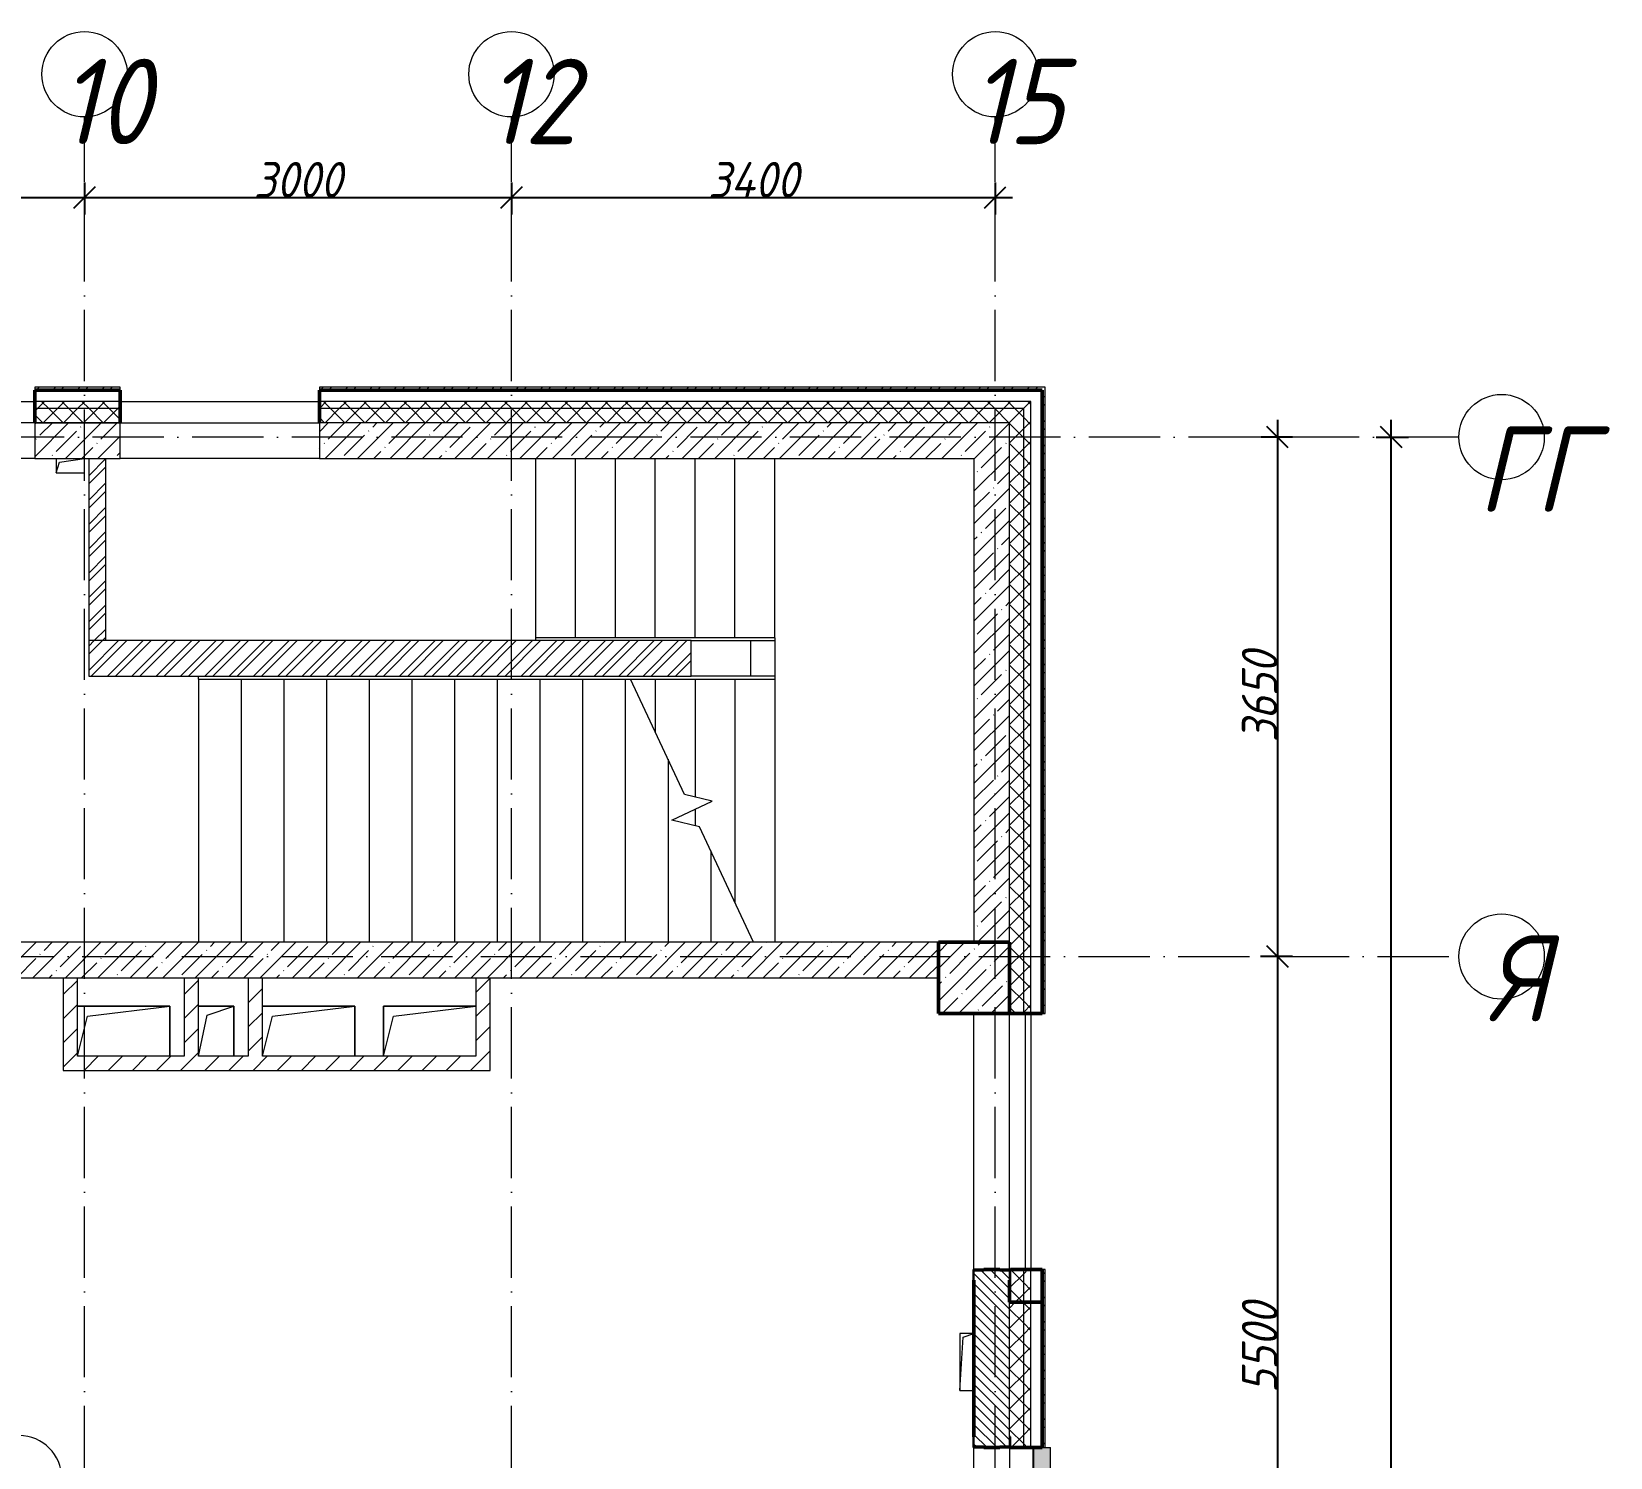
# Model space of a CAD drawing. Header units: millimetres. Extents: x -12989 to 629078, y -109036 to 555275.
# Drawn here: x 529691 to 540786, y 306353 to 316372 of the extents above; entities that cross this region are included whole.
import ezdxf

# ---------------------------------------------------------------- set-up
doc = ezdxf.new("R2010")
doc.units = ezdxf.units.MM
doc.linetypes.add('50_200_ШТРИХ_1Т_ш5_п1_п1_', pattern=[700, 500, -100, 0, -100])
for name, color, linetype, lineweight in [('A-____-____-DIMS', 7, 'Continuous', 9), ('A-FLOR-____-OTLN', 7, 'Continuous', 9), ('A-GENM-____-MCUT', 7, 'Continuous', 25), ('A-GENM-____-OTLN', 7, 'Continuous', 9), ('A-GENM-____-OTLN-1', 7, 'Continuous', 25), ('A-GLAZ-____-OTLN', 7, 'Continuous', 9), ('A-WALL-____-MCUT-1', 7, 'Continuous', 9), ('A-WALL-____-MCUT-2', 7, 'Continuous', 50), ('A-WALL-____-MCUT-3', 7, 'Continuous', 9), ('A-WALL-____-OTLN', 7, 'Continuous', 9), ('A-WALL-____-PATT-1', 7, 'Continuous', 9), ('A-WALL-FNSH-MCUT-1', 7, 'Continuous', 9), ('S-COLS-____-MCUT', 7, 'Continuous', 50), ('S-COLS-____-OTLN', 7, 'Continuous', 9), ('S-GRID-____-IDEN', 7, 'Continuous', 9), ('S-GRID-____-OTLN-1', 7, '50_200_ШТРИХ_1Т_ш5_п1_п1_', 9), ('S-STRS-____-MBND', 7, 'Continuous', 9), ('S-STRS-____-OTLN-1', 7, 'Continuous', 9)]:
    doc.layers.add(name, color=color, linetype=linetype, lineweight=lineweight)
doc.layers.add('A-AREA-IDEN-1', color=7, linetype='Continuous', lineweight=9, true_color=0xaaaaaa)
doc.layers.add('A-GLAZ-____-OTLN-1', color=7, linetype='Continuous', lineweight=9, true_color=0xc0c0c0)
doc.styles.add('ISOCPEUR_I', font='isocpeui.ttf', dxfattribs={"width": 0.9, "height": 2.5})
doc.styles.add('ISOCPEUR_I_9', font='isocpeui.ttf', dxfattribs={"width": 0.9, "height": 250})
doc.dimstyles.new('ISO-2_5_0_9К_БОЛЬШОЙ_ОСИ', dxfattribs={"dimscale": 304.8, "dimtxt": 248.995294, "dimasz": 0.492126, "dimexe": 0.393701, "dimexo": 0, "dimgap": 0, "dimtad": 1, "dimdec": 0, "dimzin": 0, "dimdsep": 46, "dimtxsty": 'ISOCPEUR_I_9', "dimblk1": 'OBLIQUE', "dimblk2": 'OBLIQUE', "dimsah": 1, "dimcen": 0.09, "dimdle": 0.393701, "dimazin": 0, "dimtfac": 1, "dimtdec": 4, "dimtix": 1, "dimtmove": 0, "dimatfit": 3, "dimfxl": 1, "dimtvp": 1, "dimtolj": 1, "dimtzin": 0, "dimarcsym": 2})
pattern_1 = [(45, (513013.31, 265891.49), (-85.53659, 85.53659), []), (45, (513070.34, 265891.49), (-85.53659, 85.53659), [])]
pattern_2 = [(45, (513013.31, 265891.49), (-70.71068, 70.71068), []), (135, (513013.31, 265891.49), (-70.71068, -70.71068), [])]
pattern_3 = [(45, (513013.31, 265891.49), (-84.8528, 84.8528), [])]
pattern_4 = [(45, (513013.31, 265891.49), (-114.04925, 114.04925), []), (45, (513127.36, 265891.49), (-114.04925, 114.04925), [201.612, -40.322, 3.353, -36.97])]

# ---------------------------------------------------------------- blocks, each defined once
blk = doc.blocks.new('BSC_Колонна _Прямоугольная - 500х500-V143-АР1_План отверстий 1 этажа в осях 1-64_А-ГГ')
at = {"layer": 'S-COLS-____-OTLN'}
h = blk.add_hatch(dxfattribs=at)
h.set_pattern_fill('FP_177', color=256, style=0, pattern_type=2)
h.set_pattern_definition([(45, (-23300, -43831.04), (-114.04925, 114.04925), []), (45, (-23185.95, -43831.04), (-114.04925, 114.04925), [201.613, -40.323, 3.353, -36.97])])
h.paths.add_polyline_path([(-250, -250), (250, -250), (250, 250), (-250, 250)], flags=0)
at = {"layer": 'S-COLS-____-MCUT'}
for p, q in [((250, 250), (-250, 250)), ((-250, 250), (-250, -250)), ((250, -250), (250, 250)), ((-250, -250), (250, -250))]:
    blk.add_line(p, q, dxfattribs=at)
blk = doc.blocks.new('Фахверк_СКБ_Уголок - 250_2700-27497298-АР1_План отверстий 1 этажа в осях 1-64_А-ГГ')
at = {"layer": 'A-GENM-____-MCUT'}
for p, q in [((200, 181), (125, 181)), ((125, 181), (125, 106)), ((131, 106), (131, 175)), ((131, 175), (200, 175)), ((200, 175), (200, 181)), ((125, 106), (131, 106)), ((131, -6), (125, -6)), ((125, -6), (125, -81)), ((125, -81), (200, -81)), ((131, -75), (131, -6)), ((200, -75), (131, -75)), ((200, -81), (200, -75))]:
    blk.add_line(p, q, dxfattribs=at)
blk = doc.blocks.new('AR_Отверстие прямоугольное _в плите_ - AR_Отверстие прямоугольное _в плите_-30511826-АР1_План отверстий 1 этажа в осях 1-64_А-ГГ')
at = {"layer": 'A-GENM-____-OTLN'}
for p, q in [((50, 200), (-50, 200)), ((-50, 200), (-50, -200)), ((-50, -200), (-25, 175)), ((-25, 175), (50, 200)), ((-50, -200), (50, -200))]:
    blk.add_line(p, q, dxfattribs=at)
blk = doc.blocks.new('AR_Отверстие прямоугольное _в плите_ - AR_Отверстие прямоугольное _в плите_-V190-АР1_План отверстий 1 этажа в осях 1-64_А-ГГ')
at = {"layer": 'A-GENM-____-OTLN'}
for p, q in [((-100, 50), (-100, -50)), ((-100, -50), (-75, 25)), ((-75, 25), (100, 50)), ((100, -50), (100, 50)), ((-100, -50), (100, -50))]:
    blk.add_line(p, q, dxfattribs=at)
blk = doc.blocks.new('AR_Отверстие прямоугольное _в плите_ - AR_Отверстие прямоугольное _в плите_-30552566-АР1_План отверстий 1 этажа в осях 1-64_А-ГГ')
at = {"layer": 'A-GENM-____-OTLN'}
for p, q in [((325, 175), (-325, 175)), ((-255, 105), (325, 175)), ((325, -175), (325, 175)), ((-325, -175), (-255, 105))]:
    blk.add_line(p, q, dxfattribs=at)
blk = doc.blocks.new('AR_Отверстие прямоугольное _в плите_ - AR_Отверстие прямоугольное _в плите_-V199-АР1_План отверстий 1 этажа в осях 1-64_А-ГГ')
at = {"layer": 'A-GENM-____-OTLN'}
for p, q in [((325, 175), (-325, 175)), ((-325, 175), (-325, -175)), ((-255, 105), (325, 175)), ((-325, -175), (-255, 105))]:
    blk.add_line(p, q, dxfattribs=at)
blk = doc.blocks.new('AR_Отверстие прямоугольное _в плите_ - AR_Отверстие прямоугольное _в плите_-30459243-АР1_План отверстий 1 этажа в осях 1-64_А-ГГ')
at = {"layer": 'A-GENM-____-OTLN'}
for p, q in [((125, 175), (-125, 175)), ((-125, -175), (-63, 112)), ((-63, 112), (125, 175)), ((125, -175), (125, 175))]:
    blk.add_line(p, q, dxfattribs=at)
blk = doc.blocks.new('Отлив_СКБ - Отлив витража_120_НВФ-V210-АР1_План отверстий 1 этажа в осях 1-64_А-ГГ')
at = {"layer": 'A-GLAZ-____-OTLN-1'}
for points in [[(0, -2), (1800, -2), (1800, 0), (0, 0)], [(51, -120), (1800, -120), (1800, -2), (0, -2), (0, -120)]]:
    blk.add_hatch(color=256, dxfattribs=at).paths.add_polyline_path(points, flags=0)
at = {"layer": 'A-GLAZ-____-OTLN'}
for p, q in [((0, 0), (1800, 0)), ((1800, -2), (0, -2)), ((0, -120), (0, -83)), ((1800, -83), (1800, -120)), ((0, -120), (1800, -120))]:
    blk.add_line(p, q, dxfattribs=at)
blk = doc.blocks.new('Ось сетки - Круг_Ø6_00__ISO-2_5_0_9K_-25732049-АР1_План отверстий 1 этажа в осях 1-64_А-ГГ')
at = {"layer": 'S-GRID-____-IDEN'}
blk.add_circle((0, 0), 3, dxfattribs=at)
blk = doc.blocks.new('_Oblique')
at = {"color": 0, "linetype": 'ByBlock', "lineweight": -2}
blk.add_line((-0.5, -0.5), (0.5, 0.5), dxfattribs=at)
blk = doc.blocks.new('*D5779')
at = {"layer": 'A-____-____-DIMS', "color": 0, "lineweight": -2, "transparency": 16777216}
for p, q in [((538446, 313643), (538446, 309753)), ((538552, 313523), (538326, 313523)), ((538552, 309873), (538326, 309873))]:
    blk.add_line(p, q, dxfattribs=at)
at = {"layer": 'Defpoints', "color": 0, "transparency": 16777216}
for p in [(538552, 313523), (538446, 309873), (538552, 309873)]:
    blk.add_point(p, dxfattribs=at)
at = {"layer": 'A-____-____-DIMS', "color": 0, "lineweight": -2, "transparency": 16777216, "xscale": 150, "yscale": 150, "zscale": 150}
for p, rotation in [((538446, 313523), 90), ((538446, 309873), 270)]:
    blk.add_blockref('_Oblique', p, dxfattribs=dict(at, rotation=rotation))
at = {"layer": 'A-____-____-DIMS', "color": 0, "transparency": 16777216, "insert": (538321, 311698), "char_height": 250, "width": 758.48, "attachment_point": 5, "rotation": 90, "style": 'ISOCPEUR_I_9'}
blk.add_mtext('\\A1;3650', dxfattribs=at)
blk = doc.blocks.new('*D5780')
at = {"layer": 'A-____-____-DIMS', "color": 0, "lineweight": -2, "transparency": 16777216}
for p, q in [((538446, 309993), (538446, 304253)), ((538552, 309873), (538326, 309873)), ((538552, 304373), (538326, 304373))]:
    blk.add_line(p, q, dxfattribs=at)
at = {"layer": 'Defpoints', "color": 0, "transparency": 16777216}
for p in [(538552, 309873), (538446, 304373), (538552, 304373)]:
    blk.add_point(p, dxfattribs=at)
at = {"layer": 'A-____-____-DIMS', "color": 0, "lineweight": -2, "transparency": 16777216, "xscale": 150, "yscale": 150, "zscale": 150}
for p, rotation in [((538446, 309873), 90), ((538446, 304373), 270)]:
    blk.add_blockref('_Oblique', p, dxfattribs=dict(at, rotation=rotation))
at = {"layer": 'A-____-____-DIMS', "color": 0, "transparency": 16777216, "insert": (538321, 307123), "char_height": 250, "width": 758.48, "attachment_point": 5, "rotation": 90, "style": 'ISOCPEUR_I_9'}
blk.add_mtext('\\A1;5500', dxfattribs=at)
blk = doc.blocks.new('*D5786')
at = {"layer": 'A-____-____-DIMS', "color": 0, "lineweight": -2, "transparency": 16777216}
for p, q in [((539246, 279953), (539246, 313643)), ((539140, 313523), (539366, 313523)), ((539140, 280073), (539366, 280073))]:
    blk.add_line(p, q, dxfattribs=at)
at = {"layer": 'Defpoints', "color": 0, "transparency": 16777216}
for p in [(539140, 313523), (539246, 313523), (539140, 280073)]:
    blk.add_point(p, dxfattribs=at)
at = {"layer": 'A-____-____-DIMS', "color": 0, "lineweight": -2, "transparency": 16777216, "xscale": 150, "yscale": 150, "zscale": 150}
for p, rotation in [((539246, 313523), 90), ((539246, 280073), 270)]:
    blk.add_blockref('_Oblique', p, dxfattribs=dict(at, rotation=rotation))
at = {"layer": 'A-____-____-DIMS', "color": 0, "transparency": 16777216, "insert": (539121, 296798), "char_height": 250, "width": 971.08, "attachment_point": 5, "rotation": 90, "style": 'ISOCPEUR_I_9'}
blk.add_mtext('\\A1;33450', dxfattribs=at)
blk = doc.blocks.new('*D5812')
at = {"layer": 'A-____-____-DIMS', "color": 0, "lineweight": -2, "transparency": 16777216}
for p, q in [((527463, 315312), (527463, 315086)), ((530063, 315312), (530063, 315086)), ((527343, 315206), (530183, 315206))]:
    blk.add_line(p, q, dxfattribs=at)
at = {"layer": 'Defpoints', "color": 0, "transparency": 16777216}
for p in [(527463, 315312), (530063, 315312), (530063, 315206)]:
    blk.add_point(p, dxfattribs=at)
at = {"layer": 'A-____-____-DIMS', "color": 0, "lineweight": -2, "transparency": 16777216, "xscale": 150, "yscale": 150, "zscale": 150, "rotation": 180}
blk.add_blockref('_Oblique', (527463, 315206), dxfattribs=at)
at = {"layer": 'A-____-____-DIMS', "color": 0, "lineweight": -2, "transparency": 16777216, "xscale": 150, "yscale": 150, "zscale": 150}
blk.add_blockref('_Oblique', (530063, 315206), dxfattribs=at)
at = {"layer": 'A-____-____-DIMS', "color": 0, "transparency": 16777216, "insert": (528763, 315331), "char_height": 250, "width": 758.48, "attachment_point": 5, "style": 'ISOCPEUR_I_9'}
blk.add_mtext('\\A1;2600', dxfattribs=at)
blk = doc.blocks.new('*D5813')
at = {"layer": 'A-____-____-DIMS', "color": 0, "lineweight": -2, "transparency": 16777216}
for p, q in [((530063, 315312), (530063, 315086)), ((533063, 315312), (533063, 315086)), ((529943, 315206), (533183, 315206))]:
    blk.add_line(p, q, dxfattribs=at)
at = {"layer": 'Defpoints', "color": 0, "transparency": 16777216}
for p in [(530063, 315312), (533063, 315312), (533063, 315206)]:
    blk.add_point(p, dxfattribs=at)
at = {"layer": 'A-____-____-DIMS', "color": 0, "lineweight": -2, "transparency": 16777216, "xscale": 150, "yscale": 150, "zscale": 150, "rotation": 180}
blk.add_blockref('_Oblique', (530063, 315206), dxfattribs=at)
at = {"layer": 'A-____-____-DIMS', "color": 0, "lineweight": -2, "transparency": 16777216, "xscale": 150, "yscale": 150, "zscale": 150}
blk.add_blockref('_Oblique', (533063, 315206), dxfattribs=at)
at = {"layer": 'A-____-____-DIMS', "color": 0, "transparency": 16777216, "insert": (531563, 315331), "char_height": 250, "width": 758.48, "attachment_point": 5, "style": 'ISOCPEUR_I_9'}
blk.add_mtext('\\A1;3000', dxfattribs=at)
blk = doc.blocks.new('*D5814')
at = {"layer": 'A-____-____-DIMS', "color": 0, "lineweight": -2, "transparency": 16777216}
for p, q in [((533063, 315312), (533063, 315086)), ((536463, 315312), (536463, 315086)), ((532943, 315206), (536583, 315206))]:
    blk.add_line(p, q, dxfattribs=at)
at = {"layer": 'Defpoints', "color": 0, "transparency": 16777216}
for p in [(533063, 315312), (536463, 315312), (536463, 315206)]:
    blk.add_point(p, dxfattribs=at)
at = {"layer": 'A-____-____-DIMS', "color": 0, "lineweight": -2, "transparency": 16777216, "xscale": 150, "yscale": 150, "zscale": 150, "rotation": 180}
blk.add_blockref('_Oblique', (533063, 315206), dxfattribs=at)
at = {"layer": 'A-____-____-DIMS', "color": 0, "lineweight": -2, "transparency": 16777216, "xscale": 150, "yscale": 150, "zscale": 150}
blk.add_blockref('_Oblique', (536463, 315206), dxfattribs=at)
at = {"layer": 'A-____-____-DIMS', "color": 0, "transparency": 16777216, "insert": (534763, 315331), "char_height": 250, "width": 781.46, "attachment_point": 5, "style": 'ISOCPEUR_I_9'}
blk.add_mtext('\\A1;3400', dxfattribs=at)
blk = doc.blocks.new('AAR_СКБ_Марка_помещения_1_5 ммп - Номер _ Площадь-27962135-АИ_План этажа_Стены_1')
at = {"layer": 'A-AREA-IDEN-1'}
for p, q in [((-2.987, 3), (3.013, 3)), ((-2.987, 0), (3.013, 0))]:
    blk.add_line(p, q, dxfattribs=at)
for centre, start, end in [((-2.987, 1.5), 90, 270), ((3.013, 1.5), 270, 90)]:
    blk.add_arc(centre, 1.5, start, end, dxfattribs=at)

msp = doc.modelspace()

# ---------------------------------------------------------------- hatches: boundary and pattern name
at = {"layer": 'A-WALL-____-PATT-1'}
h = msp.add_hatch(dxfattribs=at)
h.set_pattern_fill('FP_3', color=256, style=0, pattern_type=2)
h.set_pattern_definition(pattern_1)
h.paths.add_polyline_path([(536793.3109, 313852.5335), (536793.3109, 313872.5335), (531713.3109, 313872.5335), (531713.3109, 313852.5335), (535975.3966, 313852.5335)], flags=0)
h.paths.add_polyline_path([(530313.3109, 313852.5335), (530313.3109, 313872.5335), (529713.3109, 313872.5335), (529713.3109, 313852.5335)], flags=0)
h.paths.add_polyline_path([(527613.3109, 313852.5335), (527613.3109, 313872.5335), (526413.3109, 313872.5335), (526413.3109, 313852.5335), (527138.0751, 313852.5335)], flags=0)
h.paths.add_polyline_path([(518613.3109, 313852.5335), (518613.3109, 313872.5335), (510333.3109, 313872.5335), (510333.3109, 313852.5335), (518300.7537, 313852.5335)], flags=0)
h = msp.add_hatch(dxfattribs=at)
h.set_pattern_fill('FP_3', color=256, style=0, pattern_type=2)
h.set_pattern_definition(pattern_1)
h.paths.add_polyline_path([(536813.3109, 307442.5335), (536813.3109, 307672.5335), (536793.3109, 307672.5335), (536793.3109, 307442.5335)], flags=0)
h.paths.add_polyline_path([(536813.3109, 309472.5335), (536813.3109, 313872.5335), (536793.3109, 313872.5335), (536793.3109, 309472.5335)], flags=0)
h = msp.add_hatch(dxfattribs=at)
h.set_pattern_fill('FP_1', color=256, style=0, pattern_type=2)
h.set_pattern_definition(pattern_2)
h.paths.add_polyline_path([(536663.3109, 313722.5335), (536713.3109, 313722.5335), (536713.3109, 313772.5335), (531713.3109, 313772.5335), (531713.3109, 313722.5335), (535975.3966, 313722.5335)], flags=0)
h.paths.add_polyline_path([(527613.3109, 313722.5335), (527613.3109, 313772.5335), (526413.3109, 313772.5335), (526413.3109, 313722.5335), (527138.0751, 313722.5335)], flags=0)
h.paths.add_polyline_path([(529713.3109, 313722.5335), (530313.3109, 313722.5335), (530313.3109, 313772.5335), (529713.3109, 313772.5335)], flags=0)
h.paths.add_polyline_path([(518300.7537, 313722.5335), (518613.3109, 313722.5335), (518613.3109, 313772.5335), (510413.3109, 313772.5335), (510413.3109, 313722.5335), (516533.2894, 313722.5335)], flags=0)
h = msp.add_hatch(dxfattribs=at)
h.set_pattern_fill('FP_1', color=256, style=0, pattern_type=2)
h.set_pattern_definition(pattern_2)
h.paths.add_polyline_path([(536563.3109, 313622.5335), (536663.3109, 313622.5335), (536663.3109, 313722.5335), (531713.3109, 313722.5335), (531713.3109, 313622.5335), (535975.3966, 313622.5335)], flags=0)
h.paths.add_polyline_path([(530313.3109, 313622.5335), (530313.3109, 313722.5335), (529713.3109, 313722.5335), (529713.3109, 313622.5335)], flags=0)
h.paths.add_polyline_path([(527138.0751, 313622.5335), (527613.3109, 313622.5335), (527613.3109, 313722.5335), (526413.3109, 313722.5335), (526413.3109, 313628.5335), (526488.3109, 313628.5335), (526488.3109, 313622.5335), (527113.3109, 313622.5335)], flags=0)
h.paths.add_polyline_path([(518613.3109, 313622.5335), (518613.3109, 313722.5335), (510463.3109, 313722.5335), (510463.3109, 313622.5335), (518300.7537, 313622.5335)], flags=0)
h = msp.add_hatch(dxfattribs=at)
h.set_pattern_fill('FP_1', color=256, style=0, pattern_type=2)
h.set_pattern_definition(pattern_2)
h.paths.add_polyline_path([(536713.3109, 307442.5335), (536713.3109, 307672.5335), (536663.3109, 307672.5335), (536663.3109, 307442.5335)], flags=0)
h.paths.add_polyline_path([(536663.3109, 309472.5335), (536713.3109, 309472.5335), (536713.3109, 313722.5335), (536663.3109, 313722.5335), (536663.3109, 311345.6653)], flags=0)
h = msp.add_hatch(dxfattribs=at)
h.set_pattern_fill('FP_27', color=256, style=0, pattern_type=2)
h.set_pattern_definition(pattern_4)
h.paths.add_polyline_path([(536313.3109, 313372.5335), (536563.3109, 313372.5335), (536563.3109, 313622.5335), (531713.3109, 313622.5335), (531713.3109, 313372.5335), (535975.3966, 313372.5335)], flags=0)
h.paths.add_polyline_path([(529713.3109, 313372.5335), (530313.3109, 313372.5335), (530313.3109, 313622.5335), (529713.3109, 313622.5335)], flags=0)
h = msp.add_hatch(dxfattribs=at)
h.set_pattern_fill('FP_1', color=256, style=0, pattern_type=2)
h.set_pattern_definition(pattern_2)
h.paths.add_polyline_path([(536663.3109, 307442.5335), (536663.3109, 307672.5335), (536569.3109, 307672.5335), (536569.3109, 307597.5335), (536563.3109, 307597.5335), (536563.3109, 307442.5335), (536569.3109, 307442.5335)], flags=0)
h.paths.add_polyline_path([(536563.3109, 309472.5335), (536663.3109, 309472.5335), (536663.3109, 313622.5335), (536563.3109, 313622.5335), (536563.3109, 309972.5335)], flags=0)
h = msp.add_hatch(dxfattribs=at)
h.set_pattern_fill('FP_3', color=256, style=0, pattern_type=2)
h.set_pattern_definition(pattern_1)
h.paths.add_polyline_path([(530213.3109, 312092.5335), (530213.3109, 313372.5335), (530093.3109, 313372.5335), (530093.3109, 312092.5335)], flags=0)
h = msp.add_hatch(dxfattribs=at)
h.set_pattern_fill('FP_27', color=256, style=0, pattern_type=2)
h.set_pattern_definition(pattern_4)
h.paths.add_polyline_path([(536563.3109, 309972.5335), (536563.3109, 313372.5335), (536313.3109, 313372.5335), (536313.3109, 309972.5335)], flags=0)
h = msp.add_hatch(dxfattribs=at)
h.set_pattern_fill('FP_3', color=256, style=0, pattern_type=2)
h.set_pattern_definition(pattern_1)
h.paths.add_polyline_path([(534326.3759, 311842.5335), (534326.3759, 312092.5335), (530093.3109, 312092.5335), (530093.3109, 311842.5335), (534207.9323, 311842.5335)], flags=0)
h = msp.add_hatch(dxfattribs=at)
h.set_pattern_fill('FP_27', color=256, style=0, pattern_type=2)
h.set_pattern_definition(pattern_4)
h.paths.add_polyline_path([(536063.3109, 309722.5335), (536063.3109, 309972.5335), (527613.3109, 309972.5335), (527613.3109, 309722.5335), (534207.9323, 309722.5335)], flags=0)
h = msp.add_hatch(dxfattribs=at)
h.set_pattern_fill('FP_4', color=256, style=0, pattern_type=2)
h.set_pattern_definition(pattern_3)
h.paths.add_polyline_path([(530013.3109, 309072.5335), (530013.3109, 309722.5335), (529913.3109, 309722.5335), (529913.3109, 309072.5335)], flags=0)
h = msp.add_hatch(dxfattribs=at)
h.set_pattern_fill('FP_4', color=256, style=0, pattern_type=2)
h.set_pattern_definition(pattern_3)
h.paths.add_polyline_path([(530863.3109, 309172.5335), (530863.3109, 309722.5335), (530763.3109, 309722.5335), (530763.3109, 309172.5335)], flags=0)
h = msp.add_hatch(dxfattribs=at)
h.set_pattern_fill('FP_4', color=256, style=0, pattern_type=2)
h.set_pattern_definition(pattern_3)
h.paths.add_polyline_path([(531313.3109, 309172.5335), (531313.3109, 309722.5335), (531213.3109, 309722.5335), (531213.3109, 309172.5335)], flags=0)
h = msp.add_hatch(dxfattribs=at)
h.set_pattern_fill('FP_4', color=256, style=0, pattern_type=2)
h.set_pattern_definition(pattern_3)
h.paths.add_polyline_path([(532913.3109, 309172.5335), (532913.3109, 309722.5335), (532813.3109, 309722.5335), (532813.3109, 309172.5335)], flags=0)
h = msp.add_hatch(dxfattribs=at)
h.set_pattern_fill('FP_4', color=256, style=0, pattern_type=2)
h.set_pattern_definition(pattern_3)
h.paths.add_polyline_path([(532440.468, 309072.5335), (532913.3109, 309072.5335), (532913.3109, 309172.5335), (530013.3109, 309172.5335), (530013.3109, 309072.5335), (530673.0037, 309072.5335)], flags=0)
h = msp.add_hatch(dxfattribs=at)
h.set_pattern_fill('FP_6', color=256, style=0, pattern_type=2)
h.set_pattern_definition([(135, (513013.31, 265891.49), (-35.35534, -35.35534), [])])
h.paths.add_polyline_path([(536382.3109, 306422.5335), (536494.3109, 306422.5335), (536494.3109, 306428.5335), (536563.3109, 306428.5335), (536563.3109, 307666.5335), (536494.3109, 307666.5335), (536494.3109, 307672.5335), (536382.3109, 307672.5335), (536382.3109, 307666.5335), (536313.3109, 307666.5335), (536313.3109, 306428.5335), (536382.3109, 306428.5335)], flags=0)
h = msp.add_hatch(dxfattribs=at)
h.set_pattern_fill('FP_1', color=256, style=0, pattern_type=2)
h.set_pattern_definition(pattern_2)
h.paths.add_polyline_path([(536663.3109, 275422.5335), (536663.3109, 277622.5335), (536569.3109, 277622.5335), (536569.3109, 277547.5335), (536563.3109, 277547.5335), (536563.3109, 275422.5335)], flags=0)
h.paths.add_polyline_path([(536569.3109, 279422.5335), (536663.3109, 279422.5335), (536663.3109, 292622.5335), (536563.3109, 292622.5335), (536563.3109, 279497.5335), (536569.3109, 279497.5335), (536569.3109, 279428.5335)], flags=0)
h.paths.add_polyline_path([(536569.3109, 297422.5335), (536663.3109, 297422.5335), (536663.3109, 298622.5335), (536563.3109, 298622.5335), (536563.3109, 297497.5335), (536569.3109, 297497.5335), (536569.3109, 297428.5335)], flags=0)
h.paths.add_polyline_path([(536569.3109, 300422.5335), (536663.3109, 300422.5335), (536663.3109, 301622.5335), (536569.3109, 301622.5335), (536569.3109, 301547.5335), (536563.3109, 301547.5335), (536563.3109, 300497.5335), (536569.3109, 300497.5335), (536569.3109, 300428.5335)], flags=0)
h.paths.add_polyline_path([(536663.3109, 303422.5335), (536663.3109, 304622.5335), (536563.3109, 304622.5335), (536563.3109, 303497.5335), (536569.3109, 303497.5335), (536569.3109, 303422.5335)], flags=0)
h.paths.add_polyline_path([(536569.3109, 306422.5335), (536663.3109, 306422.5335), (536663.3109, 307442.5335), (536563.3109, 307442.5335), (536563.3109, 306497.5335), (536569.3109, 306497.5335), (536569.3109, 306428.5335)], flags=0)
h = msp.add_hatch(dxfattribs=at)
h.set_pattern_fill('FP_1', color=256, style=0, pattern_type=2)
h.set_pattern_definition(pattern_2)
h.paths.add_polyline_path([(536713.3109, 275422.5335), (536713.3109, 277622.5335), (536663.3109, 277622.5335), (536663.3109, 275422.5335)], flags=0)
h.paths.add_polyline_path([(536663.3109, 279422.5335), (536713.3109, 279422.5335), (536713.3109, 292622.5335), (536663.3109, 292622.5335), (536663.3109, 280385.8815)], flags=0)
h.paths.add_polyline_path([(536713.3109, 297422.5335), (536713.3109, 298622.5335), (536663.3109, 298622.5335), (536663.3109, 297422.5335)], flags=0)
h.paths.add_polyline_path([(536713.3109, 300422.5335), (536713.3109, 301622.5335), (536663.3109, 301622.5335), (536663.3109, 300422.5335)], flags=0)
h.paths.add_polyline_path([(536663.3109, 303422.5335), (536713.3109, 303422.5335), (536713.3109, 304622.5335), (536663.3109, 304622.5335), (536663.3109, 304465.7133)], flags=0)
h.paths.add_polyline_path([(536713.3109, 306422.5335), (536713.3109, 307442.5335), (536663.3109, 307442.5335), (536663.3109, 306422.5335)], flags=0)
h = msp.add_hatch(dxfattribs=at)
h.set_pattern_fill('FP_3', color=256, style=0, pattern_type=2)
h.set_pattern_definition(pattern_1)
h.paths.add_polyline_path([(536813.3109, 275612.5335), (536813.3109, 277622.5335), (536793.3109, 277622.5335), (536793.3109, 275612.5335)], flags=0)
h.paths.add_polyline_path([(536813.3109, 279422.5335), (536813.3109, 292622.5335), (536793.3109, 292622.5335), (536793.3109, 279422.5335)], flags=0)
h.paths.add_polyline_path([(536793.3109, 297422.5335), (536813.3109, 297422.5335), (536813.3109, 298622.5335), (536793.3109, 298622.5335), (536793.3109, 297585.7614)], flags=0)
h.paths.add_polyline_path([(536813.3109, 300422.5335), (536813.3109, 301622.5335), (536793.3109, 301622.5335), (536793.3109, 300422.5335)], flags=0)
h.paths.add_polyline_path([(536813.3109, 303422.5335), (536813.3109, 304622.5335), (536793.3109, 304622.5335), (536793.3109, 303422.5335)], flags=0)
h.paths.add_polyline_path([(536813.3109, 306422.5335), (536813.3109, 307442.5335), (536793.3109, 307442.5335), (536793.3109, 306422.5335)], flags=0)

# ---------------------------------------------------------------- linework, layer by layer
at = {"layer": 'A-FLOR-____-OTLN'}
for p, q in [((533233.3109, 312092.5335), (533233.3109, 313372.5335)), ((530863.5012, 311822.5335), (530863.5012, 311842.5335)), ((530013.3109, 309522.5335), (530663.3109, 309522.5335)), ((530663.3109, 309522.5335), (530663.3109, 309172.5335)), ((530863.3109, 309522.5335), (531113.3109, 309522.5335)), ((531113.3109, 309522.5335), (531113.3109, 309172.5335)), ((531313.3109, 309522.5335), (531963.3109, 309522.5335)), ((531963.3109, 309522.5335), (531963.3109, 309172.5335)), ((532163.3109, 309522.5335), (532813.3109, 309522.5335)), ((532163.3109, 309172.5335), (532163.3109, 309522.5335))]:
    msp.add_line(p, q, dxfattribs=at)
at = {"layer": 'A-WALL-____-MCUT-1'}
for p, q in [((529713.3109, 313622.5335), (530313.3109, 313622.5335)), ((529713.3109, 313622.5335), (529713.3109, 313372.5335)), ((530313.3109, 313622.5335), (529713.3109, 313622.5335)), ((530313.3109, 313372.5335), (530313.3109, 313622.5335)), ((531713.3109, 313622.5335), (531713.3109, 313622.5335)), ((531713.3109, 313622.5335), (531713.3109, 313372.5335)), ((536563.3109, 313622.5335), (531713.3109, 313622.5335)), ((536563.3109, 309972.5335), (536563.3109, 313622.5335)), ((529713.3109, 313372.5335), (530313.3109, 313372.5335)), ((530093.3109, 313372.5335), (530093.3109, 311842.5335)), ((530213.3109, 312092.5335), (530213.3109, 313372.5335)), ((531713.3109, 313372.5335), (536313.3109, 313372.5335)), ((536313.3109, 313372.5335), (536313.3109, 309972.5335)), ((534326.3759, 312092.5335), (530093.3109, 312092.5335)), ((534326.3759, 311842.5335), (534326.3759, 312092.5335)), ((530093.3109, 311842.5335), (534326.3759, 311842.5335)), ((536063.3109, 309972.5335), (527613.3109, 309972.5335)), ((528063.3109, 309722.5335), (536063.3109, 309722.5335))]:
    msp.add_line(p, q, dxfattribs=at)
at = {"layer": 'A-WALL-____-MCUT-2'}
for p, q in [((529713.3109, 313852.5335), (529713.3109, 313622.5335)), ((530313.3109, 313852.5335), (529713.3109, 313852.5335)), ((530313.3109, 313622.5335), (530313.3109, 313852.5335)), ((531713.3109, 313852.5335), (531713.3109, 313622.5335)), ((536793.3109, 313852.5335), (531713.3109, 313852.5335)), ((536793.3109, 309472.5335), (536793.3109, 313852.5335)), ((536563.3109, 309472.5335), (536793.3109, 309472.5335)), ((536494.3109, 307672.5335), (536382.3109, 307672.5335)), ((536793.3109, 307672.5335), (536569.3109, 307672.5335)), ((536793.3109, 306422.5335), (536793.3109, 307672.5335)), ((536313.3109, 307597.5335), (536313.3109, 306497.5335)), ((536563.3109, 307442.5335), (536563.3109, 307597.5335)), ((536563.3109, 307442.5335), (536793.3109, 307442.5335)), ((536382.3109, 306422.5335), (536494.3109, 306422.5335)), ((536569.3109, 306422.5335), (536793.3109, 306422.5335))]:
    msp.add_line(p, q, dxfattribs=at)
at = {"layer": 'A-WALL-____-MCUT-3'}
for p, q in [((530313.3109, 313772.5335), (529713.3109, 313772.5335)), ((536713.3109, 313772.5335), (531713.3109, 313772.5335)), ((536713.3109, 309472.5335), (536713.3109, 313772.5335)), ((530313.3109, 313722.5335), (529713.3109, 313722.5335)), ((536663.3109, 313722.5335), (531713.3109, 313722.5335)), ((536663.3109, 309472.5335), (536663.3109, 313722.5335)), ((536663.3109, 306422.5335), (536663.3109, 307672.5335)), ((536713.3109, 306422.5335), (536713.3109, 307672.5335)), ((536563.3109, 306497.5335), (536563.3109, 307442.5335))]:
    msp.add_line(p, q, dxfattribs=at)
at = {"layer": 'A-WALL-____-OTLN'}
for p, q in [((527613.3109, 313772.5335), (529713.3109, 313772.5335)), ((530313.3109, 313772.5335), (531713.3109, 313772.5335)), ((529713.3109, 313622.5335), (527613.3109, 313622.5335)), ((530313.3109, 313622.5335), (531713.3109, 313622.5335)), ((529713.3109, 313372.5335), (527613.3109, 313372.5335)), ((531713.3109, 313372.5335), (530313.3109, 313372.5335)), ((534326.3759, 312092.5335), (534913.3109, 312092.5335)), ((534746.3759, 311842.5335), (534746.3759, 312092.5335)), ((534913.3109, 312092.5335), (534913.3109, 311842.5335)), ((534913.3109, 311842.5335), (534326.3759, 311842.5335)), ((536313.3109, 307672.5335), (536313.3109, 309472.5335)), ((536563.3109, 307672.5335), (536563.3109, 309472.5335)), ((536673.3109, 309472.5335), (536673.3109, 307672.5335)), ((536713.3109, 309472.5335), (536713.3109, 307672.5335)), ((536313.3109, 304622.5335), (536313.3109, 306422.5335)), ((536563.3109, 306422.5335), (536563.3109, 304622.5335))]:
    msp.add_line(p, q, dxfattribs=at)
at = {"layer": 'A-WALL-FNSH-MCUT-1'}
for p, q in [((530313.3109, 313872.5335), (529713.3109, 313872.5335)), ((529713.3109, 313872.5335), (529713.3109, 313852.5335)), ((530313.3109, 313852.5335), (530313.3109, 313872.5335)), ((536813.3109, 313872.5335), (531713.3109, 313872.5335)), ((531713.3109, 313872.5335), (531713.3109, 313852.5335)), ((536813.3109, 309472.5335), (536813.3109, 313872.5335)), ((529913.3109, 309722.5335), (529913.3109, 309072.5335)), ((530013.3109, 309172.5335), (530013.3109, 309722.5335)), ((530763.3109, 309722.5335), (530763.3109, 309172.5335)), ((530863.3109, 309172.5335), (530863.3109, 309722.5335)), ((531213.3109, 309722.5335), (531213.3109, 309172.5335)), ((531313.3109, 309172.5335), (531313.3109, 309722.5335)), ((532813.3109, 309722.5335), (532813.3109, 309172.5335)), ((532913.3109, 309072.5335), (532913.3109, 309722.5335)), ((536793.3109, 309472.5335), (536793.3109, 309472.5335)), ((536793.3109, 309472.5335), (536813.3109, 309472.5335)), ((530763.3109, 309172.5335), (530013.3109, 309172.5335)), ((531213.3109, 309172.5335), (530863.3109, 309172.5335)), ((532813.3109, 309172.5335), (531313.3109, 309172.5335)), ((529913.3109, 309072.5335), (532913.3109, 309072.5335)), ((536813.3109, 307672.5335), (536793.3109, 307672.5335)), ((536813.3109, 306422.5335), (536813.3109, 307672.5335)), ((536793.3109, 306422.5335), (536813.3109, 306422.5335))]:
    msp.add_line(p, q, dxfattribs=at)
at = {"layer": 'S-GRID-____-OTLN-1'}
for p, q in [((530063.3109, 261408.8852), (530063.3109, 315772.4512)), ((533063.3109, 261408.8852), (533063.3109, 315772.4512)), ((536463.3109, 261408.8852), (536463.3109, 315772.4512)), ((539721.0501, 313522.5335), (508344.5407, 313522.5335)), ((508344.5407, 309872.5335), (539721.0501, 309872.5335))]:
    msp.add_line(p, q, dxfattribs=at)
at = {"layer": 'S-STRS-____-MBND'}
for p, q in [((534279.149, 311010.822), (533900.6417, 311822.5335)), ((534473.5869, 310963.5676), (534279.149, 311010.822)), ((534190.3657, 310831.4994), (534473.5869, 310963.5676)), ((534384.8036, 310784.2451), (534190.3657, 310831.4994)), ((534763.3109, 309972.5335), (534384.8036, 310784.2451))]:
    msp.add_line(p, q, dxfattribs=at)
at = {"layer": 'S-STRS-____-OTLN-1'}
for p, q in [((533233.3109, 312112.5335), (533233.3109, 313372.5335)), ((533513.3109, 312112.5335), (533513.3109, 313372.5335)), ((533513.3109, 312112.5335), (533513.3109, 313372.5335)), ((533793.3109, 312112.5335), (533793.3109, 313372.5335)), ((533793.3109, 312112.5335), (533793.3109, 313372.5335)), ((534073.3109, 312112.5335), (534073.3109, 313372.5335)), ((534073.3109, 312112.5335), (534073.3109, 313372.5335)), ((534353.3109, 312112.5335), (534353.3109, 313372.5335)), ((534353.3109, 312112.5335), (534353.3109, 313372.5335)), ((534633.3109, 312112.5335), (534633.3109, 313372.5335)), ((534633.3109, 312112.5335), (534633.3109, 313372.5335)), ((534913.3109, 312112.5335), (534913.3109, 313372.5335)), ((534913.3109, 312112.5335), (534913.3109, 313372.5335)), ((533513.3109, 312112.5335), (533233.3109, 312112.5335)), ((533793.3109, 312112.5335), (533513.3109, 312112.5335)), ((534073.3109, 312112.5335), (533793.3109, 312112.5335)), ((534353.3109, 312112.5335), (534073.3109, 312112.5335)), ((534633.3109, 312112.5335), (534353.3109, 312112.5335)), ((534913.3109, 312112.5335), (534633.3109, 312112.5335)), ((534913.3109, 312112.5335), (534913.3109, 312092.5335)), ((530863.3109, 311822.5335), (530863.3109, 309972.5335)), ((530863.3109, 311822.5335), (531163.3109, 311822.5335)), ((530863.3109, 311822.5335), (530863.3109, 309972.5335)), ((531163.3109, 311822.5335), (531463.3109, 311822.5335)), ((531163.3109, 311822.5335), (531163.3109, 309972.5335)), ((531163.3109, 311822.5335), (531163.3109, 309972.5335)), ((531463.3109, 311822.5335), (531763.3109, 311822.5335)), ((531463.3109, 311822.5335), (531463.3109, 309972.5335)), ((531463.3109, 311822.5335), (531463.3109, 309972.5335)), ((531763.3109, 311822.5335), (532063.3109, 311822.5335)), ((531763.3109, 311822.5335), (531763.3109, 309972.5335)), ((531763.3109, 311822.5335), (531763.3109, 309972.5335)), ((532063.3109, 311822.5335), (532363.3109, 311822.5335)), ((532063.3109, 311822.5335), (532063.3109, 309972.5335)), ((532063.3109, 311822.5335), (532063.3109, 309972.5335)), ((532363.3109, 311822.5335), (532663.3109, 311822.5335)), ((532363.3109, 311822.5335), (532363.3109, 309972.5335)), ((532363.3109, 311822.5335), (532363.3109, 309972.5335)), ((532663.3109, 311822.5335), (532963.3109, 311822.5335)), ((532663.3109, 311822.5335), (532663.3109, 309972.5335)), ((532663.3109, 311822.5335), (532663.3109, 309972.5335)), ((532963.3109, 311822.5335), (533263.3109, 311822.5335)), ((532963.3109, 311822.5335), (532963.3109, 309972.5335)), ((532963.3109, 311822.5335), (532963.3109, 309972.5335)), ((533263.3109, 311822.5335), (533563.3109, 311822.5335)), ((533263.3109, 311822.5335), (533263.3109, 309972.5335)), ((533263.3109, 311822.5335), (533263.3109, 309972.5335)), ((533563.3109, 311822.5335), (533863.3109, 311822.5335)), ((533563.3109, 311822.5335), (533563.3109, 309972.5335)), ((533563.3109, 311822.5335), (533563.3109, 309972.5335)), ((533863.3109, 311822.5335), (533900.6417, 311822.5335)), ((533863.3109, 311822.5335), (533863.3109, 309972.5335)), ((533863.3109, 311822.5335), (533863.3109, 309972.5335)), ((533900.6417, 311822.5335), (534073.3109, 311822.5335)), ((534073.3109, 311822.5335), (534353.3109, 311822.5335)), ((534073.3109, 311822.5335), (534073.3109, 311452.2433)), ((534073.3109, 311822.5335), (534073.3109, 311452.2433)), ((534353.3109, 311822.5335), (534633.3109, 311822.5335)), ((534353.3109, 311822.5335), (534353.3109, 310992.7984)), ((534353.3109, 311822.5335), (534353.3109, 310992.7984)), ((534633.3109, 311822.5335), (534913.3109, 311822.5335)), ((534633.3109, 311822.5335), (534633.3109, 310251.3194)), ((534633.3109, 311822.5335), (534633.3109, 310251.3194)), ((534913.3109, 311842.5335), (534913.3109, 311822.5335)), ((534913.3109, 311822.5335), (534913.3109, 309972.5335)), ((534913.3109, 311822.5335), (534913.3109, 309972.5335)), ((534163.3109, 311259.2377), (534163.3109, 309972.5335)), ((534163.3109, 311259.2377), (534163.3109, 309972.5335)), ((534353.3109, 310907.482), (534353.3109, 310791.8987)), ((534353.3109, 310907.482), (534353.3109, 310791.8987)), ((534463.3109, 310966.065), (534463.3109, 310958.7759)), ((534463.3109, 310966.065), (534463.3109, 310958.7759)), ((534463.3109, 310615.8856), (534463.3109, 309972.5335)), ((534463.3109, 310615.8856), (534463.3109, 309972.5335))]:
    msp.add_line(p, q, dxfattribs=at)

# ---------------------------------------------------------------- block references
at = {"layer": 'A-AREA-IDEN-1', "xscale": 199.9999999999999, "yscale": 199.9999999999999, "zscale": 199.9999999999999}
msp.add_blockref('AAR_СКБ_Марка_помещения_1_5 ммп - Номер _ Площадь-27962135-АИ_План этажа_Стены_1', (529000.8807, 305906.4412), dxfattribs=at)
at = {"layer": 'A-GENM-____-OTLN'}
for name, p in [('AR_Отверстие прямоугольное _в плите_ - AR_Отверстие прямоугольное _в плите_-V190-АР1_План отверстий 1 этажа в осях 1-64_А-ГГ', (529963.3109, 313322.5335)), ('AR_Отверстие прямоугольное _в плите_ - AR_Отверстие прямоугольное _в плите_-30552566-АР1_План отверстий 1 этажа в осях 1-64_А-ГГ', (530338.3109, 309347.5335)), ('AR_Отверстие прямоугольное _в плите_ - AR_Отверстие прямоугольное _в плите_-30459243-АР1_План отверстий 1 этажа в осях 1-64_А-ГГ', (530988.3109, 309347.5335)), ('AR_Отверстие прямоугольное _в плите_ - AR_Отверстие прямоугольное _в плите_-30552566-АР1_План отверстий 1 этажа в осях 1-64_А-ГГ', (531638.3109, 309347.5335)), ('AR_Отверстие прямоугольное _в плите_ - AR_Отверстие прямоугольное _в плите_-V199-АР1_План отверстий 1 этажа в осях 1-64_А-ГГ', (532488.3109, 309347.5335)), ('AR_Отверстие прямоугольное _в плите_ - AR_Отверстие прямоугольное _в плите_-30511826-АР1_План отверстий 1 этажа в осях 1-64_А-ГГ', (536263.3109, 307022.5335))]:
    msp.add_blockref(name, p, dxfattribs=at)
at = {"layer": 'A-GENM-____-OTLN-1'}
for p, rotation in [((536388.3109, 307797.5335), 269.9999999999999), ((536488.3109, 306297.5335), 89.99999999999991)]:
    msp.add_blockref('Фахверк_СКБ_Уголок - 250_2700-27497298-АР1_План отверстий 1 этажа в осях 1-64_А-ГГ', p, dxfattribs=dict(at, rotation=rotation))
at = {"layer": 'A-GLAZ-____-OTLN', "rotation": 90}
msp.add_blockref('Отлив_СКБ - Отлив витража_120_НВФ-V210-АР1_План отверстий 1 этажа в осях 1-64_А-ГГ', (536730.3109, 304622.5335), dxfattribs=at)
at = {"layer": 'S-COLS-____-OTLN'}
msp.add_blockref('BSC_Колонна _Прямоугольная - 500х500-V143-АР1_План отверстий 1 этажа в осях 1-64_А-ГГ', (536313.3109, 309722.5335), dxfattribs=at)
at = {"layer": 'S-GRID-____-IDEN', "xscale": 99.99999999999993, "yscale": 99.99999999999993, "zscale": 99.99999999999993}
for p in [(530063.3109, 316072.4512), (533063.3109, 316072.4512), (536463.3109, 316072.4512)]:
    msp.add_blockref('Ось сетки - Круг_Ø6_00__ISO-2_5_0_9K_-25732049-АР1_План отверстий 1 этажа в осях 1-64_А-ГГ', p, dxfattribs=at)
for p, rotation in [((540021.0501, 313522.5335), 89.9999999999998), ((540021.0501, 309872.5335), 269.9999999999995)]:
    msp.add_blockref('Ось сетки - Круг_Ø6_00__ISO-2_5_0_9K_-25732049-АР1_План отверстий 1 этажа в осях 1-64_А-ГГ', p, dxfattribs=dict(at, rotation=rotation))

# ---------------------------------------------------------------- texts
at = {"layer": 'S-GRID-____-IDEN', "char_height": 600, "attachment_point": 1, "style": 'ISOCPEUR_I'}
for s, insert, width in [('10', (529882.2326, 316181.2258), 346.329), ('12', (532882.2326, 316181.2258), 346.329), ('15', (536282.2326, 316181.2258), 346.329), ('ГГ', (539853.9796, 313598.6094), 404.0505), ('\\fISOCPEUR|b0|i1|c204|p34|;\\W.9;Я', (539923.0705, 310019.166), 223.670812)]:
    msp.add_mtext(s, dxfattribs=dict(at, insert=insert, width=width))

# ---------------------------------------------------------------- dimensions: what is measured, and where the dimension line sits
at = {"layer": 'A-____-____-DIMS'}
for base, p1, p2, override, picture, middle in [((530063.3109, 315206.2758), (527463.3109, 315312.3419), (530063.3109, 315312.3419), {"dimpost": '<>', "dimfxl": 2600}, '*D5812', (528763.3109, 315331.2758)), ((533063.3109, 315206.2758), (530063.3109, 315312.3419), (533063.3109, 315312.3419), {"dimpost": '<>', "dimfxl": 3000}, '*D5813', (531563.3109, 315331.2758)), ((536463.3109, 315206.2758), (533063.3109, 315312.3419), (536463.3109, 315312.3419), {"dimpost": '<>', "dimfxl": 3400}, '*D5814', (534763.3109, 315331.2758))]:
    dim = msp.add_linear_dim(base=base, p1=p1, p2=p2, dimstyle='ISO-2_5_0_9К_БОЛЬШОЙ_ОСИ', override=override, dxfattribs=at)
    dim.commit()
    dim.dimension.update_dxf_attribs({"geometry": picture, "text_midpoint": middle})
for base, p1, p2, override, picture, middle in [((538445.8442, 309872.5335), (538551.9102, 313522.5335), (538551.9102, 309872.5335), {"dimpost": '<>', "dimfxl": 3650}, '*D5779', (538320.8442, 311697.5335)), ((539245.8442, 313522.5335), (539139.7782, 280072.5335), (539139.7782, 313522.5335), {"dimpost": '<>', "dimfxl": 33450}, '*D5786', (539120.8442, 296797.5335)), ((538445.8442, 304372.5335), (538551.9102, 309872.5335), (538551.9102, 304372.5335), {"dimpost": '<>', "dimfxl": 5500}, '*D5780', (538320.8442, 307122.5335))]:
    dim = msp.add_linear_dim(base=base, p1=p1, p2=p2, angle=90, dimstyle='ISO-2_5_0_9К_БОЛЬШОЙ_ОСИ', override=override, dxfattribs=at)
    dim.commit()
    dim.dimension.update_dxf_attribs({"geometry": picture, "text_midpoint": middle})

doc.saveas('drawing.dxf')
